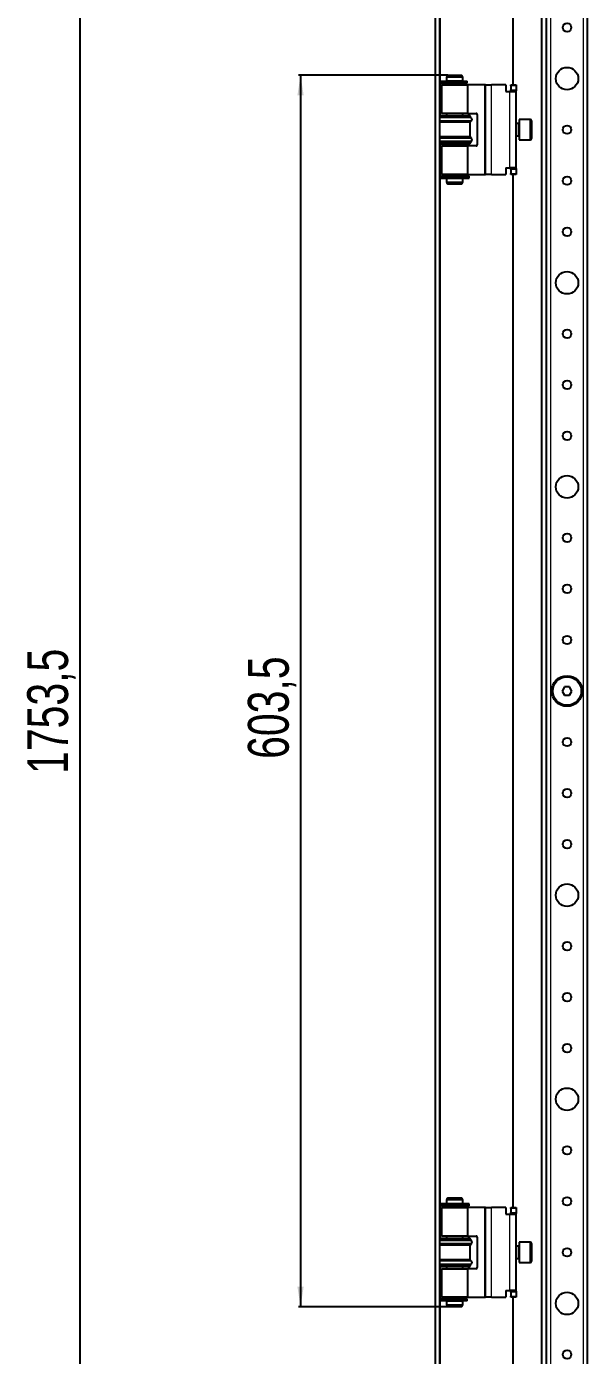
# Model space of a CAD drawing. Header units: millimetres. Extents: x -732 to 1763, y -1228 to 1043.
# Drawn here: x 629 to 904, y -434 to 217 of the extents above; entities that cross this region are included whole.
import ezdxf

# ---------------------------------------------------------------- set-up
doc = ezdxf.new("R2010")
doc.units = ezdxf.units.MM
doc.layers.add('FORMAT', color=7, linetype='Continuous')
doc.styles.add('SLDTEXTSTYLE0', font='TXT', dxfattribs={"width": 0.75})
doc.dimstyles.new('SLDDIMSTYLE0', dxfattribs={"dimtxt": 20, "dimasz": 10, "dimexe": 0, "dimexo": 0.0625, "dimgap": 5, "dimtad": 2, "dimdec": 1, "dimrnd": 1e-09, "dimzin": 12, "dimdsep": 46, "dimtxsty": 'SLDTEXTSTYLE0', "dimsah": 1, "dimcen": 0.09, "dimadec": 0, "dimazin": 3, "dimtfac": 1, "dimtofl": 0, "dimtmove": 0, "dimatfit": 3, "dimfxl": 0, "dimfrac": 2, "dimtolj": 1, "dimtzin": 12, "dimarcsym": 0})

# ---------------------------------------------------------------- blocks, each defined once
blk = doc.blocks.new('_D_7')
at = {"layer": 'FORMAT'}
for p, q in [((835.11, 768.68), (653.94, 768.68)), ((654.94, 768.68), (654.94, -984.82)), ((835.11, -984.82), (653.94, -984.82))]:
    blk.add_line(p, q, dxfattribs=at)
for points in [[(654.94, 768.68), (653.4, 758.68), (656.48, 758.68)], [(654.94, -984.82), (656.48, -974.82), (653.4, -974.82)]]:
    blk.add_solid(points, dxfattribs=at)
at = {"layer": 'FORMAT', "insert": (629.16, -148.7), "char_height": 20, "attachment_point": 1, "rotation": 90, "style": 'SLDTEXTSTYLE0'}
blk.add_mtext('1753,5', dxfattribs=at)
blk = doc.blocks.new('_D_9')
at = {"layer": 'FORMAT'}
for p, q in [((835.11, 193.68), (762.04, 193.68)), ((763.04, 193.68), (763.04, -409.82)), ((835.11, -409.82), (762.04, -409.82))]:
    blk.add_line(p, q, dxfattribs=at)
for points in [[(763.04, 193.68), (761.5, 183.68), (764.58, 183.68)], [(763.04, -409.82), (764.58, -399.82), (761.5, -399.82)]]:
    blk.add_solid(points, dxfattribs=at)
at = {"layer": 'FORMAT', "insert": (737.26, -141.32), "char_height": 20, "attachment_point": 1, "rotation": 90, "style": 'SLDTEXTSTYLE0'}
blk.add_mtext('603,5', dxfattribs=at)

msp = doc.modelspace()

# ---------------------------------------------------------------- linework, layer by layer
at = {"color": 7, "linetype": 'Continuous', "lineweight": 25}
for p, q in [((829.05, 869.43), (829.05, -1085.57)), ((831.05, 869.43), (831.05, -1085.57)), ((881.05, 836.43), (881.05, -1052.57)), ((883.55, -1025.57), (883.55, 809.43)), ((903.55, -1025.57), (903.55, 809.43)), ((867.05, 719.93), (867.05, 188.93)), ((831.4, 190.63), (831.4, 189.73)), ((831.4, 190.63), (844.28, 190.63)), ((831.4, 189.73), (844.28, 189.73)), ((832.1, 188.93), (832.1, 174.93)), ((832.1, 188.93), (845, 188.93)), ((835.12, 193.68), (834.55, 192.68)), ((834.55, 192.68), (834.55, 190.68)), ((842.55, 192.68), (834.55, 192.68)), ((839.3, 190.68), (834.55, 190.68)), ((834.55, 189.68), (834.55, 188.93)), ((839.3, 189.68), (834.55, 189.68)), ((835.05, 190.68), (835.05, 190.63)), ((835.05, 189.73), (835.05, 189.68)), ((835.12, 193.68), (841.97, 193.68)), ((842.55, 190.68), (839.3, 190.68)), ((842.55, 189.68), (839.3, 189.68)), ((842.55, 192.68), (841.97, 193.68)), ((842.05, 190.63), (842.05, 190.68)), ((842.05, 189.68), (842.05, 189.73)), ((842.55, 190.68), (842.55, 192.68)), ((842.55, 188.93), (842.55, 189.68)), ((844.28, 190.63), (844.37, 190.63)), ((844.28, 189.73), (844.37, 189.73)), ((844.37, 189.73), (844.37, 190.63)), ((844.37, 190.63), (844.58, 190.63)), ((844.37, 189.73), (844.58, 189.73)), ((844.58, 189.73), (844.58, 190.63)), ((845, 174.93), (845, 188.93)), ((853.1, 188.93), (845, 188.93)), ((853.6, 188.93), (853.1, 188.93)), ((853.6, 188.93), (856.6, 188.93)), ((853.6, 144.93), (853.6, 188.93)), ((863.6, 188.93), (856.6, 188.93)), ((863.6, 188.93), (863.6, 185.63)), ((866.1, 188.93), (868.6, 188.93)), ((866.1, 188.43), (866.1, 188.93)), ((868.6, 188.93), (868.6, 188.43)), ((863.6, 185.63), (865.6, 185.63)), ((865.6, 185.63), (868.6, 185.63)), ((866.1, 188.43), (866.1, 186.43)), ((866.1, 185.93), (866.1, 186.43)), ((868.6, 185.93), (866.1, 185.93)), ((866.1, 185.93), (866.1, 185.63)), ((868.6, 188.43), (868.6, 186.43)), ((868.6, 186.43), (868.6, 185.93)), ((868.6, 185.63), (868.6, 185.93)), ((868.6, 148.23), (868.6, 185.63)), ((831.05, 173.93), (846.05, 173.93)), ((846.05, 173.33), (831.05, 173.33)), ((846.05, 170.53), (831.05, 170.53)), ((845, 174.93), (832.1, 174.93)), ((834.55, 174.93), (834.55, 173.93)), ((842.55, 173.93), (842.55, 174.93)), ((845, 174.93), (849.1, 174.93)), ((846.05, 173.33), (846.05, 173.93)), ((846.75, 172.65), (846.05, 173.33)), ((846.05, 170.53), (846.75, 171.22)), ((846.05, 163.34), (846.05, 170.53)), ((849.6, 174.43), (849.6, 159.43)), ((869.85, 169.93), (868.6, 169.93)), ((875.5, 171.93), (870.1, 171.93)), ((870.1, 171.93), (870.1, 161.93)), ((876.1, 171.33), (876.1, 162.53)), ((846.05, 163.34), (831.05, 163.34)), ((846.75, 162.65), (846.05, 163.34)), ((868.6, 163.93), (869.85, 163.93)), ((846.05, 160.53), (831.05, 160.53)), ((831.05, 159.93), (846.05, 159.93)), ((832.1, 158.93), (832.1, 144.93)), ((832.1, 158.93), (845, 158.93)), ((834.55, 159.93), (834.55, 158.93)), ((842.55, 158.93), (842.55, 159.93)), ((845, 144.93), (845, 158.93)), ((849.1, 158.93), (845, 158.93)), ((846.05, 160.53), (846.75, 161.22)), ((846.05, 159.93), (846.05, 160.53)), ((870.1, 161.93), (875.5, 161.93)), ((831.4, 144.13), (831.4, 143.23)), ((831.4, 144.13), (845.7, 144.13)), ((831.4, 143.23), (845.7, 143.23)), ((845, 144.93), (832.1, 144.93)), ((834.55, 144.93), (834.55, 144.18)), ((839.3, 144.18), (834.55, 144.18)), ((835.05, 144.18), (835.05, 144.13)), ((835.05, 143.23), (835.05, 143.18)), ((842.55, 144.18), (839.3, 144.18)), ((842.05, 144.13), (842.05, 144.18)), ((842.05, 143.18), (842.05, 143.23)), ((842.55, 144.18), (842.55, 144.93)), ((845, 144.93), (853.1, 144.93)), ((845.7, 143.23), (845.7, 144.13)), ((853.1, 144.93), (853.6, 144.93)), ((856.6, 144.93), (853.6, 144.93)), ((856.6, 144.93), (863.6, 144.93)), ((863.6, 148.23), (865.6, 148.23)), ((863.6, 148.23), (863.6, 144.93)), ((868.6, 148.23), (865.6, 148.23)), ((866.1, 148.23), (866.1, 147.93)), ((866.1, 147.93), (868.6, 147.93)), ((866.1, 147.43), (866.1, 147.93)), ((866.1, 147.43), (866.1, 145.43)), ((866.1, 144.93), (866.1, 145.43)), ((868.6, 144.93), (866.1, 144.93)), ((867.05, 144.93), (867.05, -361.07)), ((868.6, 147.93), (868.6, 148.23)), ((868.6, 147.93), (868.6, 147.43)), ((868.6, 147.43), (868.6, 145.43)), ((868.6, 145.43), (868.6, 144.93)), ((834.55, 143.18), (834.55, 141.18)), ((839.3, 143.18), (834.55, 143.18)), ((834.55, 141.18), (835.12, 140.18)), ((834.55, 141.18), (839.3, 141.18)), ((839.19, 140.18), (835.12, 140.18)), ((841.97, 140.18), (839.19, 140.18)), ((842.55, 143.18), (839.3, 143.18)), ((839.3, 141.18), (842.55, 141.18)), ((841.97, 140.18), (842.55, 141.18)), ((842.55, 141.18), (842.55, 143.18)), ((892.39, -106.07), (891.24, -108.07)), ((891.24, -108.07), (892.39, -110.07)), ((894.7, -106.07), (892.39, -106.07)), ((892.39, -110.07), (894.7, -110.07)), ((895.86, -108.07), (894.7, -106.07)), ((894.7, -110.07), (895.86, -108.07)), ((835.12, -356.32), (834.55, -357.32)), ((834.55, -357.32), (834.55, -359.32)), ((842.55, -357.32), (834.55, -357.32)), ((835.12, -356.32), (841.97, -356.32)), ((842.55, -357.32), (841.97, -356.32)), ((842.55, -359.32), (842.55, -357.32)), ((831.4, -359.37), (831.4, -360.27)), ((845.7, -359.37), (831.4, -359.37)), ((845.7, -360.27), (831.4, -360.27)), ((832.1, -361.07), (832.1, -375.07)), ((832.1, -361.07), (845, -361.07)), ((834.55, -359.32), (842.55, -359.32)), ((834.55, -360.32), (834.55, -361.07)), ((834.55, -360.32), (842.55, -360.32)), ((835.05, -359.32), (835.05, -359.37)), ((835.05, -360.27), (835.05, -360.32)), ((842.05, -359.37), (842.05, -359.32)), ((842.05, -360.32), (842.05, -360.27)), ((842.55, -361.07), (842.55, -360.32)), ((845, -375.07), (845, -361.07)), ((853.1, -361.07), (845, -361.07)), ((845.7, -360.27), (845.7, -359.37)), ((853.6, -361.07), (853.1, -361.07)), ((853.6, -361.07), (856.6, -361.07)), ((853.6, -405.07), (853.6, -361.07)), ((863.6, -361.07), (856.6, -361.07)), ((863.6, -361.07), (863.6, -364.37)), ((863.6, -364.37), (865.6, -364.37)), ((865.6, -364.37), (868.6, -364.37)), ((866.1, -361.07), (868.6, -361.07)), ((866.1, -361.57), (866.1, -361.07)), ((866.1, -361.57), (866.1, -363.57)), ((866.1, -364.07), (866.1, -363.57)), ((868.6, -364.07), (866.1, -364.07)), ((866.1, -364.07), (866.1, -364.37)), ((868.6, -361.07), (868.6, -361.57)), ((868.6, -361.57), (868.6, -363.57)), ((868.6, -363.57), (868.6, -364.07)), ((868.6, -364.37), (868.6, -364.07)), ((868.6, -401.77), (868.6, -364.37)), ((831.05, -376.07), (846.05, -376.07)), ((846.05, -376.67), (831.05, -376.67)), ((845, -375.07), (832.1, -375.07)), ((834.55, -375.07), (834.55, -376.07)), ((842.55, -376.07), (842.55, -375.07)), ((845, -375.07), (849.1, -375.07)), ((846.05, -376.67), (846.05, -376.07)), ((846.75, -377.35), (846.05, -376.67)), ((849.6, -375.57), (849.6, -390.57)), ((846.05, -379.47), (831.05, -379.47)), ((846.05, -379.47), (846.75, -378.78)), ((846.05, -386.66), (846.05, -379.47)), ((869.85, -380.07), (868.6, -380.07)), ((875.5, -378.07), (870.1, -378.07)), ((870.1, -378.07), (870.1, -387.38)), ((876.1, -378.67), (876.1, -386.87)), ((846.05, -386.66), (831.05, -386.66)), ((846.05, -389.47), (831.05, -389.47)), ((831.05, -390.07), (846.05, -390.07)), ((834.55, -390.07), (834.55, -391.07)), ((842.55, -391.07), (842.55, -390.07)), ((846.75, -387.35), (846.05, -386.66)), ((846.05, -389.47), (846.75, -388.78)), ((846.05, -390.07), (846.05, -389.47)), ((868.6, -386.07), (869.85, -386.07)), ((870.1, -387.38), (870.1, -388.07)), ((870.1, -388.07), (875.5, -388.07)), ((876.1, -386.87), (876.1, -387.47)), ((832.1, -391.07), (832.1, -405.07)), ((832.1, -391.07), (845, -391.07)), ((845, -405.07), (845, -391.07)), ((849.1, -391.07), (845, -391.07)), ((863.6, -401.77), (865.6, -401.77)), ((863.6, -401.77), (863.6, -405.07)), ((868.6, -401.77), (865.6, -401.77)), ((866.1, -401.77), (866.1, -402.07)), ((866.1, -402.07), (868.6, -402.07)), ((866.1, -402.57), (866.1, -402.07)), ((866.1, -402.57), (866.1, -404.57)), ((868.6, -402.07), (868.6, -401.77)), ((868.6, -402.07), (868.6, -402.57)), ((868.6, -402.57), (868.6, -404.57)), ((831.4, -405.87), (831.4, -406.77)), ((844.28, -405.87), (831.4, -405.87)), ((844.28, -406.77), (831.4, -406.77)), ((845, -405.07), (832.1, -405.07)), ((834.55, -405.07), (834.55, -405.82)), ((834.55, -405.82), (842.55, -405.82)), ((834.55, -406.82), (834.55, -408.82)), ((834.55, -406.82), (842.55, -406.82)), ((834.55, -408.82), (835.12, -409.82)), ((834.55, -408.82), (839.3, -408.82)), ((835.05, -405.82), (835.05, -405.87)), ((835.05, -406.77), (835.05, -406.82)), ((839.19, -409.82), (835.12, -409.82)), ((841.97, -409.82), (839.19, -409.82)), ((839.3, -408.82), (842.55, -408.82)), ((841.97, -409.82), (842.55, -408.82)), ((842.05, -405.87), (842.05, -405.82)), ((842.05, -406.82), (842.05, -406.77)), ((842.55, -405.82), (842.55, -405.07)), ((842.55, -408.82), (842.55, -406.82)), ((844.37, -405.87), (844.28, -405.87)), ((844.37, -406.77), (844.28, -406.77)), ((844.37, -406.77), (844.37, -405.87)), ((844.58, -405.87), (844.37, -405.87)), ((844.58, -406.77), (844.37, -406.77)), ((844.58, -406.77), (844.58, -405.87)), ((845, -405.07), (853.1, -405.07)), ((853.1, -405.07), (853.6, -405.07)), ((856.6, -405.07), (853.6, -405.07)), ((856.6, -405.07), (863.6, -405.07)), ((866.1, -405.07), (866.1, -404.57)), ((868.6, -405.07), (866.1, -405.07)), ((867.05, -405.07), (867.05, -936.07)), ((868.6, -404.57), (868.6, -405.07))]:
    msp.add_line(p, q, dxfattribs=at)
at = {"color": 8, "linetype": 'Continuous', "lineweight": 18}
for p, q in [((885.55, -1025.57), (885.55, 809.43)), ((901.55, -1025.57), (901.55, 809.43)), ((831.65, 190.63), (831.65, 718.23)), ((831.65, 173.93), (831.65, 189.73)), ((844.28, 190.63), (844.28, 189.73)), ((853.1, 188.93), (853.1, 144.93)), ((856.6, 144.93), (856.6, 188.93)), ((865.6, 148.23), (865.6, 185.63)), ((868.6, 188.43), (866.1, 188.43)), ((866.1, 186.43), (868.6, 186.43)), ((846.75, 172.65), (831.05, 172.65)), ((846.75, 171.22), (831.05, 171.22)), ((869.85, 169.53), (869.85, 169.93)), ((869.85, 163.93), (869.85, 169.53)), ((875.5, 161.93), (875.5, 171.93)), ((846.75, 162.65), (831.05, 162.65)), ((846.75, 161.22), (831.05, 161.22)), ((831.65, 144.13), (831.65, 159.93)), ((831.65, -359.37), (831.65, 143.23)), ((868.6, 147.43), (866.1, 147.43)), ((866.1, 145.43), (868.6, 145.43)), ((831.65, -376.07), (831.65, -360.27)), ((853.1, -361.07), (853.1, -405.07)), ((856.6, -405.07), (856.6, -361.07)), ((865.6, -401.77), (865.6, -364.37)), ((868.6, -361.57), (866.1, -361.57)), ((866.1, -363.57), (868.6, -363.57)), ((846.75, -377.35), (831.05, -377.35)), ((846.75, -378.78), (831.05, -378.78)), ((869.85, -386.07), (869.85, -380.07)), ((875.5, -387.38), (875.5, -378.07)), ((846.75, -387.35), (831.05, -387.35)), ((846.75, -388.78), (831.05, -388.78)), ((831.65, -405.87), (831.65, -390.07)), ((875.5, -388.07), (875.5, -387.38)), ((868.6, -402.57), (866.1, -402.57)), ((831.65, -934.37), (831.65, -406.77)), ((844.28, -406.77), (844.28, -405.87)), ((866.1, -404.57), (868.6, -404.57))]:
    msp.add_line(p, q, dxfattribs=at)
at = {"color": 7, "linetype": 'Continuous', "lineweight": 25}
for centre, radius in [((893.55, 216.93), 2.1), ((893.55, 191.93), 5.5), ((893.55, 166.93), 2.1), ((893.55, 141.93), 2.1), ((893.55, 116.93), 2.1), ((893.55, 91.93), 5.5), ((893.55, 66.93), 2.1), ((893.55, 41.93), 2.1), ((893.55, 16.93), 2.1), ((893.55, -8.07), 5.5), ((893.55, -33.07), 2.1), ((893.55, -58.07), 2.1), ((893.55, -83.07), 2.1), ((893.55, -108.07), 7.5), ((893.55, -108.07), 7), ((893.55, -133.07), 2.1), ((893.55, -158.07), 2.1), ((893.55, -183.07), 2.1), ((893.55, -208.07), 5.5), ((893.55, -233.07), 2.1), ((893.55, -258.07), 2.1), ((893.55, -283.07), 2.1), ((893.55, -308.07), 5.5), ((893.55, -333.07), 2.1), ((893.55, -358.07), 2.1), ((893.55, -383.07), 2.1), ((893.55, -408.07), 5.5), ((893.55, -433.07), 2.1)]:
    msp.add_circle(centre, radius, dxfattribs=at)
for centre, radius, start, end in [((846.05, 171.93), 1, 314.427, 45.573), ((849.1, 174.43), 0.5, 0, 90), ((869.85, 170.18), 0.25, 270, 0), ((875.5, 171.33), 0.6, 0, 90), ((869.85, 163.68), 0.25, 360, 90), ((846.05, 161.94), 1, 314.427, 45.573), ((849.1, 159.43), 0.5, 270, 0), ((875.5, 162.53), 0.6, 270, 360), ((846.05, -378.07), 1, 314.427, 45.573), ((849.1, -375.57), 0.5, 0, 90), ((869.85, -379.82), 0.25, 270, 0), ((875.5, -378.67), 0.6, 0, 90), ((846.05, -388.06), 1, 314.427, 45.573), ((849.1, -390.57), 0.5, 270, 0), ((869.85, -386.32), 0.25, 360, 90), ((875.5, -387.47), 0.6, 270, 360)]:
    msp.add_arc(centre, radius, start, end, dxfattribs=at)

# ---------------------------------------------------------------- dimensions: what is measured, and where the dimension line sits
at = {"layer": 'FORMAT'}
for base, p1, p2, picture, middle in [((654.94, -984.82), (835.12, 768.68), (835.12, -984.82), '_D_7', (654.94, -108.07)), ((763.04, -409.82), (835.12, 193.68), (835.12, -409.82), '_D_9', (763.04, -108.07))]:
    dim = msp.add_linear_dim(base=base, p1=p1, p2=p2, angle=90, dimstyle='SLDDIMSTYLE0', dxfattribs=at)
    dim.commit()
    dim.dimension.update_dxf_attribs({"geometry": picture, "text_midpoint": middle, "dimtype": 160})

doc.saveas('drawing.dxf')
